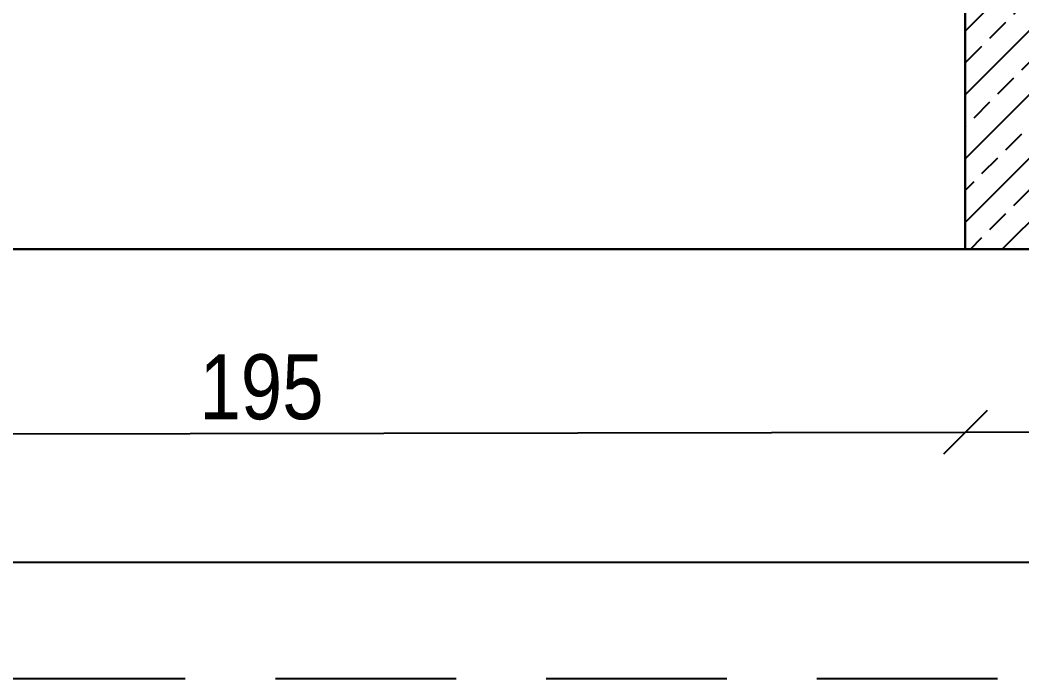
# Model space of a CAD drawing. Header units: metres. Extents: x 493 to 630, y -132 to -15.
# Drawn here: x 543.034 to 544.422, y -93.39 to -92.477 of the extents above; entities that cross this region are included whole.
import ezdxf

# ---------------------------------------------------------------- set-up
doc = ezdxf.new("R2010")
doc.units = ezdxf.units.M
doc.header["$MEASUREMENT"] = 0
doc.header["$PDMODE"] = 3
doc.linetypes.add('HIDDEN2', pattern=[0.1875, 0.125, -0.0625])
for name, color, linetype in [('a_caramida', 2, 'Continuous'), ('a_cote_50', 9, 'Continuous'), ('a_pereti_hasuri', 253, 'Continuous'), ('a_scari_punctat', 40, 'HIDDEN2'), ('a_vederi', 74, 'Continuous')]:
    doc.layers.add(name, color=color, linetype=linetype)
doc.styles.get("Standard").update_dxf_attribs({"font": 'ARIALN.TTF'})
doc.dimstyles.new('50 cote', dxfattribs={"dimtxt": 0.09, "dimasz": 0.06, "dimexe": 0, "dimexo": 0, "dimgap": 0.018, "dimtad": 1, "dimdec": 1, "dimlfac": 100, "dimrnd": 0.5, "dimdsep": 46, "dimtxsty": 'Standard', "dimblk": 'OBLIQUE', "dimcen": 0.00045, "dimclrd": 256, "dimclrt": 4, "dimadec": 1, "dimazin": 0, "dimtfac": 1, "dimtdec": 1, "dimtix": 1, "dimtofl": 0, "dimtmove": 0, "dimatfit": 3, "dimldrblk": 'OBLIQUE', "dimfxl": 0, "dimtolj": 1, "dimtzin": 0, "dimarcsym": 0})

# ---------------------------------------------------------------- blocks, each defined once
blk = doc.blocks.new('_Oblique')
at = {"color": 0, "linetype": 'ByBlock', "lineweight": -2}
blk.add_line((-0.5, -0.5), (0.5, 0.5), dxfattribs=at)
blk = doc.blocks.new('*D1087')
at = {"layer": 'a_cote_50', "lineweight": -2, "ltscale": 0.3}
blk.add_line((-14.6733, -67.3315), (-12.7233, -67.3279), dxfattribs=at)
at = {"layer": 'Defpoints', "color": 0, "ltscale": 0.3}
for p in [(-14.6738, -67.0744), (-12.7238, -67.0744), (-12.7233, -67.3279)]:
    blk.add_point(p, dxfattribs=at)
at = {"layer": 'a_cote_50', "lineweight": -2, "ltscale": 0.3, "xscale": 0.06, "yscale": 0.06, "zscale": 0.06}
for p, rotation in [((-12.7233, -67.3279), 0.1079428696821681), ((-14.6733, -67.3315), 180.1079428696821)]:
    blk.add_blockref('_Oblique', p, dxfattribs=dict(at, rotation=rotation))
at = {"layer": 'a_cote_50', "color": 4, "ltscale": 0.3, "insert": (-13.6984, -67.2658), "char_height": 0.09, "attachment_point": 5, "rotation": 0.1079}
blk.add_mtext('\\A1;195', dxfattribs=at)
blk = doc.blocks.new('*D1088')
at = {"layer": 'a_cote_50', "lineweight": -2, "ltscale": 0.3}
blk.add_line((-12.7233, -67.3279), (-11.6885, -67.3259), dxfattribs=at)
at = {"layer": 'Defpoints', "color": 0, "ltscale": 0.3}
for p in [(-12.7238, -67.0744), (-11.689, -67.0744), (-11.6885, -67.3259)]:
    blk.add_point(p, dxfattribs=at)
at = {"layer": 'a_cote_50', "lineweight": -2, "ltscale": 0.3, "xscale": 0.06, "yscale": 0.06, "zscale": 0.06}
for p, rotation in [((-12.7233, -67.3279), 180.1079428696821), ((-11.6885, -67.3259), 0.1079428696821681)]:
    blk.add_blockref('_Oblique', p, dxfattribs=dict(at, rotation=rotation))
at = {"layer": 'a_cote_50', "color": 4, "ltscale": 0.3, "insert": (-12.206, -67.2629), "char_height": 0.09, "attachment_point": 5, "rotation": 0.1079}
blk.add_mtext('\\A1;103.5', dxfattribs=at)
blk = doc.blocks.new('*D1105')
at = {"layer": 'a_cote_50', "lineweight": -2, "ltscale": 0.3}
blk.add_line((-50.9468, -67.5081), (13.8782, -67.5081), dxfattribs=at)
at = {"layer": 'Defpoints', "color": 0, "ltscale": 0.3}
for p in [(13.8782, -63.4009), (-50.9468, -67.0744), (13.8782, -67.5081)]:
    blk.add_point(p, dxfattribs=at)
at = {"layer": 'a_cote_50', "lineweight": -2, "ltscale": 0.3, "xscale": 0.06, "yscale": 0.06, "zscale": 0.06, "rotation": 180}
blk.add_blockref('_Oblique', (-50.9468, -67.5081), dxfattribs=at)
at = {"layer": 'a_cote_50', "lineweight": -2, "ltscale": 0.3, "xscale": 0.06, "yscale": 0.06, "zscale": 0.06}
blk.add_blockref('_Oblique', (13.8782, -67.5081), dxfattribs=at)
at = {"layer": 'a_cote_50', "color": 4, "ltscale": 0.3, "insert": (-18.5343, -67.4441), "char_height": 0.09, "attachment_point": 5}
blk.add_mtext('\\A1;6482.5', dxfattribs=at)
blk = doc.blocks.new('COTE EXY')
at = {"layer": 'a_cote_50', "ltscale": 0.3}
dim = blk.add_linear_dim(base=(13.8782, -67.5081), p1=(-50.9468, -67.0744), p2=(13.8782, -63.4009), dimstyle='50 cote', dxfattribs=at)
dim.commit()
dim.dimension.update_dxf_attribs({"geometry": '*D1105', "text_midpoint": (-18.5343, -67.4441)})
for base, p1, p2, picture, middle in [((-12.7233, -67.3279), (-14.6738, -67.0744), (-12.7238, -67.0744), '*D1087', (-13.6984, -67.2658)), ((-11.6885, -67.3259), (-12.7238, -67.0744), (-11.689, -67.0744), '*D1088', (-12.206, -67.2629))]:
    dim = blk.add_linear_dim(base=base, p1=p1, p2=p2, angle=180.1079, dimstyle='50 cote', override={"dimtmove": 1}, dxfattribs=at)
    dim.commit()
    dim.dimension.update_dxf_attribs({"geometry": picture, "text_midpoint": middle})

msp = doc.modelspace()

# ---------------------------------------------------------------- hatches: boundary and pattern name
at = {"layer": 'a_pereti_hasuri', "ltscale": 0.3}
h = msp.add_hatch(dxfattribs=at)
h.set_pattern_fill('ANSI33', color=256, scale=0.25, style=0)
h.set_pattern_definition([(45, (-4876.954644, 8292.469365), (-0.04419417382, 0.04419417382), []), (45, (-4876.91045, 8292.469365), (-0.04419417382, 0.04419417382), [0.03125, -0.015625])])
edge = h.paths.add_edge_path()
edge.add_line((544.3433, -92.7946), (544.3433, -92.1194))
edge.add_line((544.3433, -92.1194), (544.4733, -92.1194))
edge.add_line((544.4733, -92.1194), (544.4733, -91.6194))
edge.add_line((544.4733, -91.6194), (545.2383, -91.6194))
edge.add_line((545.2383, -91.6194), (545.2383, -92.0794))
edge.add_line((545.2383, -92.0794), (545.3783, -92.0794))
edge.add_line((545.3783, -92.0794), (545.3781, -92.7946))
edge.add_line((545.3781, -92.7946), (544.3435, -92.7946))

# ---------------------------------------------------------------- linework, layer by layer
at = {"layer": 'a_caramida', "ltscale": 0.3}
msp.add_lwpolyline([(544.3433, -92.7946), (544.3433, -92.1194), (544.4733, -92.1194), (544.4733, -91.6194), (545.2383, -91.6194), (545.2383, -92.0794), (545.3783, -92.0794), (545.3781, -92.7946), (544.3435, -92.7946)], dxfattribs=at)
at = {"layer": 'a_cote_50', "ltscale": 0.3}
msp.add_lwpolyline([(570.6253, -47.6311), (570.6253, -59.2511), (570.7953, -59.2511), (570.7953, -59.8811), (570.6253, -59.8811), (570.6253, -60.0711), (570.2953, -60.0711), (570.2953, -62.2811), (570.6253, -62.2811), (570.6253, -62.4711), (570.7953, -62.4711), (570.7953, -63.1111), (570.6253, -63.1111), (570.6253, -74.7411), (570.8655, -74.7411), (570.8664, -81.6911), (570.9453, -81.6911), (570.9453, -89.1211), (568.7453, -89.1211), (568.7453, -92.7946), (506.1203, -92.7946)], dxfattribs=at)
at = {"layer": 'a_cote_50', "color": 242, "ltscale": 0.3}
msp.add_lwpolyline([(568.7453, -92.7946), (568.7453, -83.0646), (553.7853, -83.0646), (553.785, -79.3896), (504.215, -79.3896), (506.1203, -92.7946)], close=True, dxfattribs=at)
at = {"layer": 'a_scari_punctat', "ltscale": 2}
msp.add_lwpolyline([(571.9632, -39.2176), (571.9695, -48.4811), (571.6331, -48.4811), (571.6331, -89.7166), (569.5132, -89.7166), (569.5132, -93.3901), (505.4682, -93.3901)], dxfattribs=at)
at = {"layer": 'a_vederi', "ltscale": 0.3}
msp.add_lwpolyline([(544.3435, -92.4444), (544.3435, -92.6946), (544.3435, -92.6946), (544.3435, -92.7946), (542.3933, -92.7946), (542.3933, -92.7946), (542.3933, -92.6946), (542.3933, -92.6946), (542.3933, -92.4444)], close=True, dxfattribs=at)

# ---------------------------------------------------------------- block references
at = {"layer": 'a_cote_50'}
msp.add_blockref('COTE EXY', (557.0671, -25.7202), dxfattribs=at)

doc.saveas('drawing.dxf')
